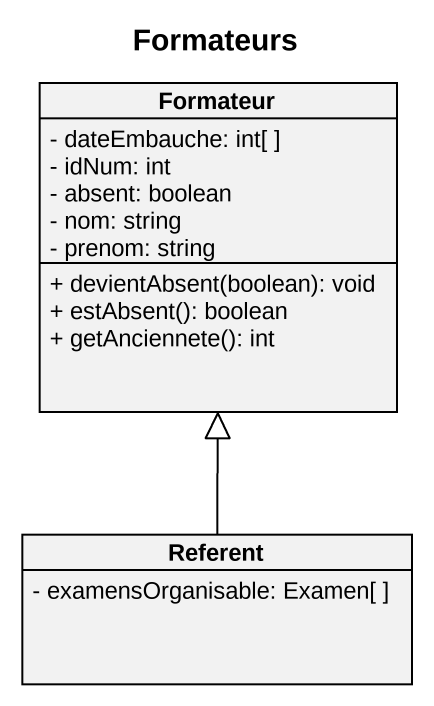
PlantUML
@startuml
title Formateurs
hide circle
hide empty members
skinparam classAttributeIconSize 0
class Formateur {
  - dateEmbauche: int[ ]
  - idNum: int
  - absent: boolean
  - nom: string
  - prenom: string
  + devientAbsent(boolean): void
  + estAbsent(): boolean
  + getAnciennete(): int
}
class Referent {
  - examensOrganisable: Examen[ ]
}
Referent -up-|> Formateur
@enduml
